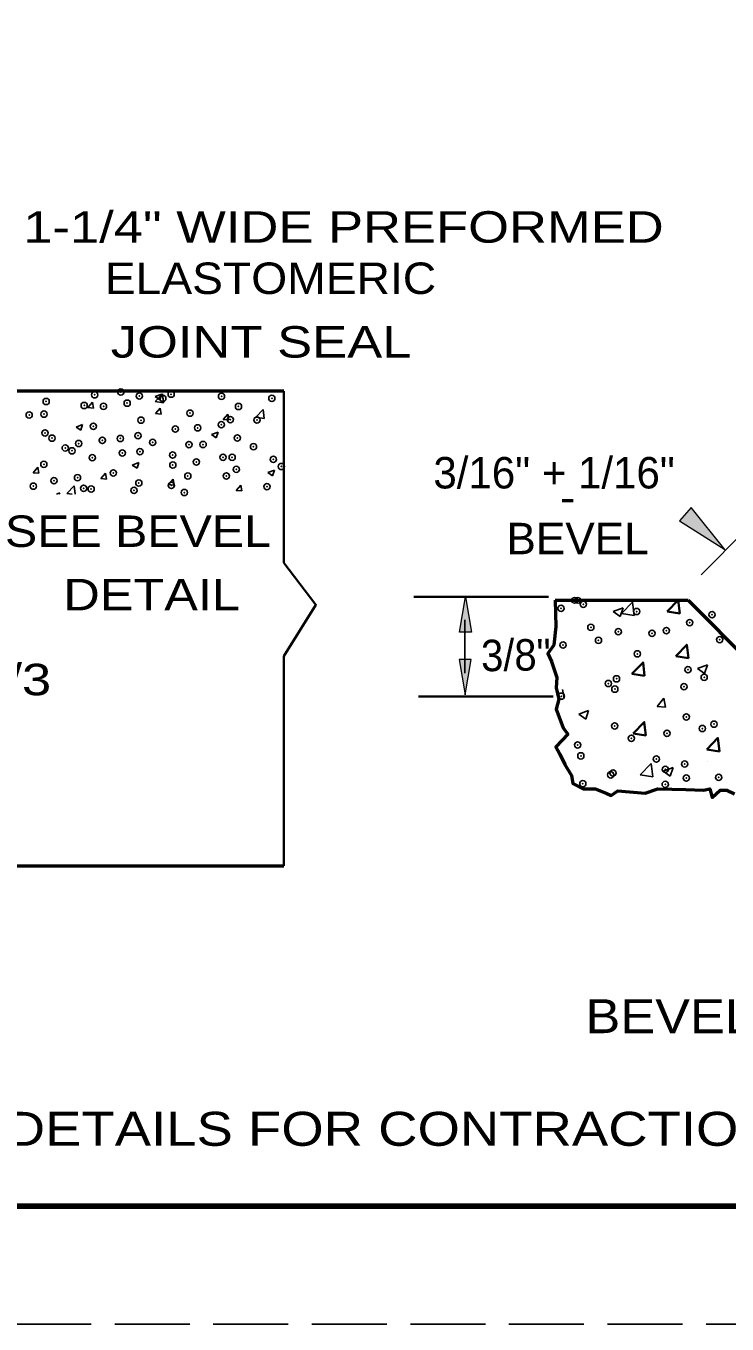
# Model space of a CAD drawing. Extents: x 36.4 to 71.7, y 0.7 to 22.7.
# Drawn here: x 42.9 to 45.88, y 0.74 to 6.24 of the extents above; entities that cross this region are included whole.
import ezdxf

# ---------------------------------------------------------------- set-up
doc = ezdxf.new("R2010")
doc.units = 0
doc.header["$LTSCALE"] = 0.053
doc.header["$PDMODE"] = 32
doc.header["$PDSIZE"] = 0.0265
doc.linetypes.add('LONG_DASHED', pattern=[7.5, 6, -1.5])
for name, color, linetype, lineweight in [('1', 7, 'Continuous', 25), ('3', 7, 'Continuous', 25), ('5', 7, 'Continuous', 13)]:
    doc.layers.add(name, color=color, linetype=linetype, lineweight=lineweight)

msp = doc.modelspace()

# ---------------------------------------------------------------- hatches: boundary and pattern name
at = {"layer": '1'}
for points in [[(45.72492, 4.20392), (45.67492, 4.14808), (45.86783, 4.02592), (45.86783, 4.02592)], [(44.79333, 3.67592), (44.74333, 3.67592), (44.76833, 3.82592), (44.76833, 3.82592)], [(44.79192, 3.56), (44.74192, 3.56), (44.76692, 3.41), (44.76692, 3.41)]]:
    msp.add_hatch(color=256, dxfattribs=at).paths.add_polyline_path(points)

# ---------------------------------------------------------------- linework, layer by layer
at = {"layer": '1', "lineweight": 53}
for p, q in [((43.99758, 4.69725), (42.32892, 4.69725)), ((45.14775, 3.81108), (45.71167, 3.81108)), ((45.71192, 3.81117), (45.97658, 3.5465))]:
    msp.add_line(p, q, dxfattribs=at)
at = {"layer": '1'}
for p, q in [((43.45167, 4.6535), (43.48275, 4.68592)), ((43.4525, 4.67408), (43.4805, 4.68483)), ((43.47242, 4.66067), (43.4805, 4.68483)), ((43.48717, 4.64792), (43.48275, 4.68592)), ((43.1665, 4.62742), (43.18575, 4.65042)), ((43.1665, 4.62742), (43.19042, 4.62533)), ((43.19042, 4.62533), (43.18575, 4.65042)), ((43.45167, 4.6535), (43.48717, 4.64792)), ((43.4525, 4.67408), (43.47242, 4.66067)), ((43.45342, 4.60233), (43.47275, 4.62525)), ((43.47733, 4.60025), (43.47275, 4.62525)), ((43.45342, 4.60233), (43.47733, 4.60025)), ((43.74033, 4.57725), (43.75958, 4.60025)), ((43.74033, 4.57725), (43.76425, 4.57517)), ((43.76425, 4.57517), (43.75958, 4.60025)), ((43.8785, 4.58725), (43.90967, 4.61975)), ((43.8785, 4.58725), (43.91408, 4.58175)), ((43.91408, 4.58175), (43.90975, 4.61975)), ((43.11642, 4.54508), (43.14442, 4.55583)), ((43.11642, 4.54508), (43.13633, 4.53167)), ((43.13633, 4.53158), (43.14442, 4.55583)), ((43.69125, 4.513), (43.71925, 4.52383)), ((43.69125, 4.513), (43.71117, 4.49958)), ((43.71117, 4.49958), (43.71933, 4.52375)), ((42.93508, 4.35167), (42.95442, 4.37458)), ((42.93508, 4.35167), (42.959, 4.34958)), ((42.95908, 4.34958), (42.95442, 4.37458)), ((43.222, 4.32658), (43.24133, 4.34958)), ((43.24592, 4.32442), (43.24133, 4.34958)), ((43.35517, 4.384), (43.38317, 4.39475)), ((43.35517, 4.384), (43.37508, 4.37058)), ((43.37508, 4.37058), (43.38317, 4.39475)), ((43.93008, 4.352), (43.95808, 4.36275)), ((43.93008, 4.352), (43.94992, 4.33858)), ((43.94992, 4.33858), (43.95808, 4.36275)), ((43.07775, 4.26392), (43.10892, 4.29633)), ((43.11308, 4.2605), (43.10892, 4.29625)), ((43.222, 4.32658), (43.24592, 4.3245)), ((43.50892, 4.3015), (43.52817, 4.32442)), ((43.50892, 4.3015), (43.53275, 4.29933)), ((43.53283, 4.29933), (43.52817, 4.32442)), ((43.79575, 4.27633), (43.81508, 4.29933)), ((43.81975, 4.27425), (43.81508, 4.29933)), ((43.03325, 4.2605), (43.04708, 4.26575)), ((43.04533, 4.2605), (43.04708, 4.26575)), ((43.07775, 4.26392), (43.09967, 4.2605)), ((43.79575, 4.27633), (43.81975, 4.27425)), ((45.76775, 3.9195), (45.96033, 4.11208)), ((45.42958, 3.75475), (45.47633, 3.8035)), ((45.48308, 3.7465), (45.47633, 3.8035)), ((45.51675, 3.81108), (45.5335, 3.80975)), ((45.5335, 3.80975), (45.53308, 3.81108)), ((45.39408, 3.76308), (45.43608, 3.77925)), ((45.39408, 3.76308), (45.42383, 3.74283)), ((45.42383, 3.74283), (45.43608, 3.77925)), ((45.42958, 3.75475), (45.48308, 3.74658)), ((44.76583, 3.50233), (44.76583, 3.72783)), ((45.75208, 3.5215), (45.79408, 3.53758)), ((45.75208, 3.5215), (45.782, 3.50133)), ((45.78208, 3.50125), (45.79408, 3.53758)), ((45.18633, 3.396), (45.17933, 3.43358)), ((45.58083, 3.3615), (45.60975, 3.396)), ((45.58083, 3.3615), (45.61658, 3.35833)), ((45.61658, 3.35825), (45.60975, 3.396)), ((45.24808, 3.328), (45.29008, 3.34408)), ((45.24808, 3.328), (45.27783, 3.30783)), ((45.27783, 3.30775), (45.29008, 3.34408)), ((45.50908, 3.071), (45.556, 3.11975)), ((45.56258, 3.06275), (45.556, 3.11975)), ((45.60608, 3.08633), (45.64808, 3.1025)), ((45.60608, 3.08633), (45.63608, 3.06625)), ((45.63608, 3.06625), (45.64808, 3.1025)), ((45.50908, 3.071), (45.56258, 3.06275))]:
    msp.add_line(p, q, dxfattribs=at)
at = {"layer": '1', "lineweight": 35}
for p, q in [((43.99758, 3.96917), (43.99758, 4.69725)), ((45.1205, 3.82608), (44.54842, 3.82608)), ((45.67708, 3.75442), (45.62383, 3.76283)), ((43.99758, 2.6865), (43.99758, 3.57417)), ((45.71317, 3.56592), (45.65992, 3.57433)), ((45.52733, 3.49108), (45.47408, 3.4995)), ((45.14033, 3.40325), (44.56825, 3.40325)), ((45.5325, 3.238), (45.47925, 3.24642)), ((45.84483, 3.17092), (45.79158, 3.17933))]:
    msp.add_line(p, q, dxfattribs=at)
at = {"layer": '1', "lineweight": 13}
msp.add_line((45.16908, 3.81108), (45.14775, 3.81108), dxfattribs=at)
at = {"layer": '1', "linetype": 'LONG_DASHED'}
msp.add_line((71.60442, 0.74442), (36.40442, 0.74442), dxfattribs=at)
at = {"layer": '1', "lineweight": 158}
msp.add_lwpolyline([(71.52108, 22.24442), (71.52108, 1.24442), (39.02108, 1.24442)], dxfattribs=at)
at = {"layer": '1', "lineweight": 13}
for points in [[(45.72492, 4.20392), (45.67492, 4.14808), (45.86783, 4.02592), (45.86783, 4.02592)], [(44.79333, 3.67592), (44.74333, 3.67592), (44.76833, 3.82592), (44.76833, 3.82592)], [(44.79192, 3.56), (44.74192, 3.56), (44.76692, 3.41), (44.76692, 3.41)]]:
    msp.add_lwpolyline(points, close=True, dxfattribs=at)
at = {"layer": '1', "lineweight": 35}
for points in [[(43.99758, 3.96917), (44.13408, 3.79225), (43.99758, 3.57417)], [(45.62383, 3.76283), (45.67058, 3.81142), (45.67725, 3.75442)], [(45.65992, 3.57433), (45.70667, 3.62292), (45.71333, 3.56592)], [(45.47408, 3.4995), (45.52083, 3.54808), (45.5275, 3.49108)], [(45.47925, 3.24642), (45.526, 3.295), (45.53267, 3.238)], [(45.79158, 3.17933), (45.83833, 3.22792), (45.845, 3.17092)]]:
    msp.add_lwpolyline(points, dxfattribs=at)
at = {"layer": '1', "lineweight": 53}
for points in [[(45.14775, 3.81108), (45.15075, 3.69875), (45.143, 3.62125), (45.11717, 3.58508), (45.13267, 3.5515), (45.15583, 3.48442), (45.15325, 3.4405), (45.16358, 3.39142), (45.15325, 3.35017), (45.18167, 3.27008), (45.20233, 3.24425), (45.15075, 3.19008), (45.16875, 3.15908), (45.18942, 3.11517), (45.21783, 3.06867), (45.223, 3.03517), (45.26683, 3.01192), (45.3185, 3.01192), (45.36492, 2.99383), (45.38558, 2.9835), (45.414, 3.00417), (45.53008, 2.99383), (45.58433, 3.01192), (45.703, 3.00933), (45.77783, 3.00675), (45.80367, 3.01192), (45.814, 2.97575), (45.84758, 3.00675), (45.87592, 3.00675), (45.9095, 2.99125)], [(41.732, 2.6865), (41.89192, 2.61858), (42.03917, 2.74325), (42.18183, 2.6865), (43.99758, 2.6865)]]:
    msp.add_lwpolyline(points, dxfattribs=at)
at = {"layer": '1'}
for p in [(43.19517, 4.68158), (43.30633, 4.69325), (43.38442, 4.6765), (43.48467, 4.66617), (43.51983, 4.68425), (43.73342, 4.67525), (43.94692, 4.66625), (42.98975, 4.65333), (43.15108, 4.63642), (43.23308, 4.633), (43.33317, 4.64625), (43.80542, 4.63217), (42.91783, 4.59642), (42.98042, 4.59975), (43.39233, 4.574), (43.60008, 4.60392), (43.73217, 4.55483), (43.77042, 4.57658), (43.88375, 4.57475), (42.98492, 4.52025), (43.01483, 4.49792), (43.19033, 4.54842), (43.37942, 4.50833), (43.53717, 4.5365), (43.63208, 4.54158), (43.80058, 4.499), (43.07058, 4.45642), (43.09925, 4.44425), (43.12783, 4.47525), (43.228, 4.48842), (43.22842, 4.48892), (43.30383, 4.4965), (43.44192, 4.47992), (43.59525, 4.47083), (43.65542, 4.47092), (43.869, 4.46183), (42.98008, 4.38708), (43.18542, 4.41525), (43.31275, 4.43517), (43.3875, 4.44083), (43.52625, 4.42617), (43.627, 4.397), (43.73975, 4.41717), (43.77842, 4.417), (43.95333, 4.40808), (43.27425, 4.35058), (43.52683, 4.38392), (43.59042, 4.33767), (43.75392, 4.33792), (43.79575, 4.36583), (43.98717, 4.37792), (42.93533, 4.29458), (43.02258, 4.3175), (43.12275, 4.33067), (43.14883, 4.28558), (43.18058, 4.28208), (43.38267, 4.30767), (43.52067, 4.29783), (43.92583, 4.2925), (43.36242, 4.27658), (43.57592, 4.26758), (45.26733, 3.79408), (45.17325, 3.77683), (45.49358, 3.76333), (45.81383, 3.74983), (45.29975, 3.69625), (45.41575, 3.678), (45.62008, 3.68275), (45.71883, 3.71633), (45.18183, 3.6215), (45.33208, 3.64125), (45.55925, 3.67125), (45.84633, 3.64425), (45.4965, 3.58408), (45.71158, 3.51658), (45.37408, 3.45833), (45.4085, 3.47825), (45.78033, 3.4845), (45.17425, 3.40458), (45.4015, 3.43458), (45.6945, 3.44483), (45.70425, 3.31683), (45.40108, 3.2785), (45.62258, 3.24775), (45.77275, 3.26758), (45.82158, 3.28625), (45.24358, 3.19783), (45.47158, 3.22625), (45.25733, 3.15175), (45.57758, 3.13825), (45.38383, 3.07125), (45.39383, 3.07875), (45.6155, 3.09433), (45.697, 3.11725), (45.26558, 3.03425), (45.615, 3.03083), (45.70408, 3.05775), (45.84208, 3.06075)]:
    msp.add_point(p, dxfattribs=at)
at = {"layer": '5'}
msp.add_line((45.79483, 3.12775), (45.795, 3.12775), dxfattribs=at)
for p in [(45.23058, 3.81108), (45.24408, 3.81108)]:
    msp.add_point(p, dxfattribs=at)

# ---------------------------------------------------------------- texts
at = {"layer": '1'}
msp.add_text('3/16" + 1/16"', height=0.1333, dxfattribs=at).set_placement((44.63192, 4.28483))
for s, width, p in [('-', 1.1, (45.16875, 4.18158)), ('SEE BEVEL', 1.15, (42.81508, 4.037)), ('BEVEL', 1.05, (44.94167, 4.006)), ('DETAIL', 1.2, (43.06267, 3.7685))]:
    msp.add_text(s, height=0.1333, dxfattribs=dict(at, width=width)).set_placement(p)
at = {"layer": '1', "width": 0.95}
msp.add_text('3/8"', height=0.1333, rotation=1, dxfattribs=at).set_placement((44.83525, 3.50983))
at = {"layer": '3'}
for s, height, width, p in [('1-1/4" WIDE PREFORMED', 0.1333, 1.25, (42.89258, 5.32608)), ('ELASTOMERIC', 0.1333, 1.1, (43.23825, 5.10875)), ('JOINT SEAL', 0.1333, 1.25, (43.26367, 4.83917)), ('T/3', 0.1333, 1.25, (42.68925, 3.40858)), ('BEVEL DETAIL', 0.144, 1.15, (45.27692, 1.97683)), ('SEALANT DETAILS FOR CONTRACTION OR CONSTRUCTION JOINT (TYPE A JOINT)', 0.144, 1.2, (41.70125, 1.49958))]:
    msp.add_text(s, height=height, dxfattribs=dict(at, width=width)).set_placement(p)

doc.saveas('drawing.dxf')
